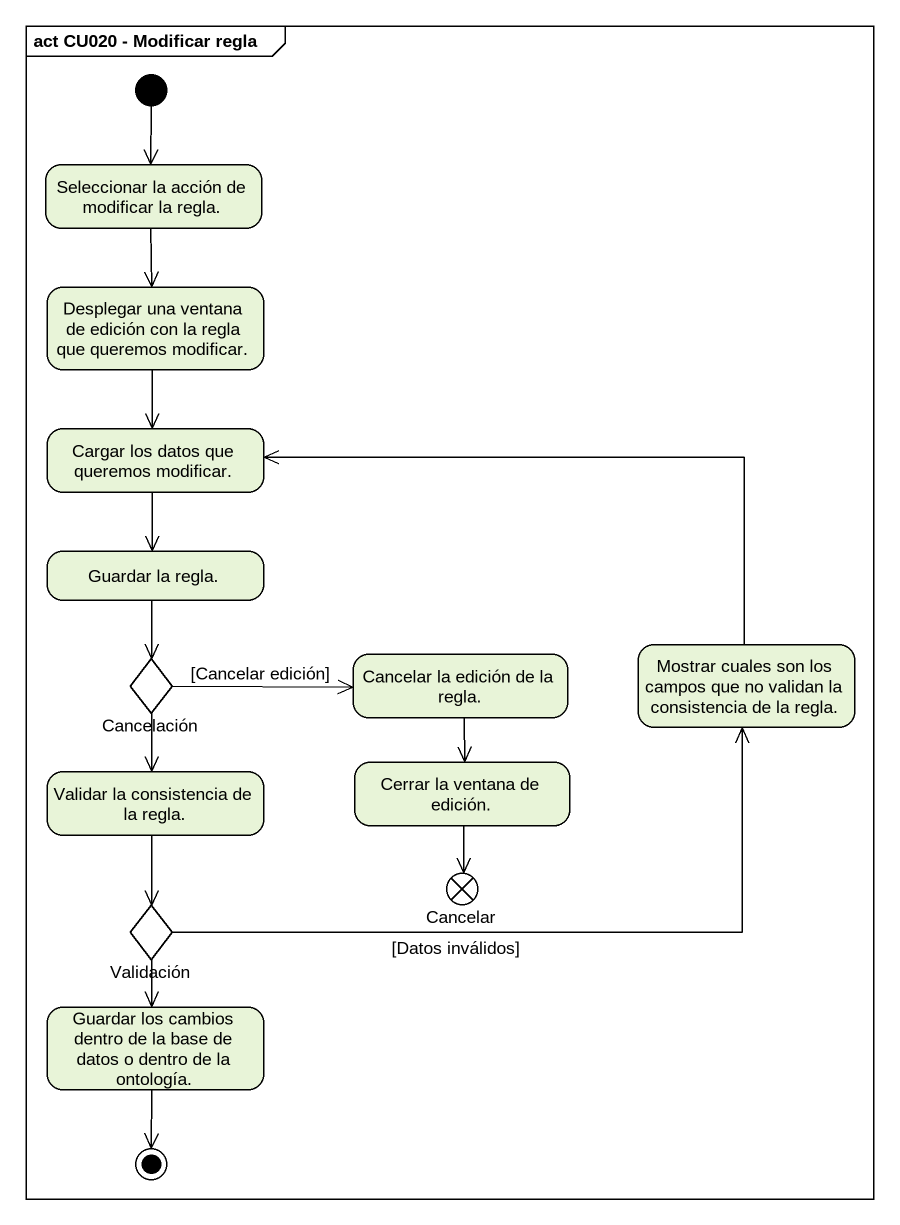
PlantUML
@startuml
mainframe act CU020 - Modificar regla
hide empty description
state "Seleccionar la acción de modificar la regla." as Seleccionar_la_acción_de
state "Desplegar una ventana de edición con la regla que queremos modificar." as Desplegar_una_ventana_de
state "Cargar los datos que queremos modificar." as Cargar_los_datos_que
state "Guardar la regla." as Guardar_la_regla
state Cancelación <<choice>>
state "Cancelar la edición de la regla." as Cancelar_la_edición_de_la
state "Mostrar cuales son los campos que no validan la consistencia de la regla." as Mostrar_cuales_son_los
state "Validar la consistencia de la regla." as Validar_la_consistencia_de
state "Cerrar la ventana de edición." as Cerrar_la_ventana_de_edición
state Cancelar <<end>>
state Validación <<choice>>
state "Guardar los cambios dentro de la base de datos o dentro de la ontología." as Guardar_los_cambios_dentro
[*] --> Seleccionar_la_acción_de
Seleccionar_la_acción_de --> Desplegar_una_ventana_de
Desplegar_una_ventana_de --> Cargar_los_datos_que
Cargar_los_datos_que --> Guardar_la_regla
Guardar_la_regla --> Cancelación
Cancelación -right-> Cancelar_la_edición_de_la : [Cancelar edición]
Cancelación --> Validar_la_consistencia_de
Cancelar_la_edición_de_la --> Cerrar_la_ventana_de_edición
Mostrar_cuales_son_los -left-> Cargar_los_datos_que
Validar_la_consistencia_de --> Validación
Cerrar_la_ventana_de_edición --> Cancelar
Validación -right-> Mostrar_cuales_son_los : [Datos inválidos]
Validación --> Guardar_los_cambios_dentro
Guardar_los_cambios_dentro --> [*]
@enduml
